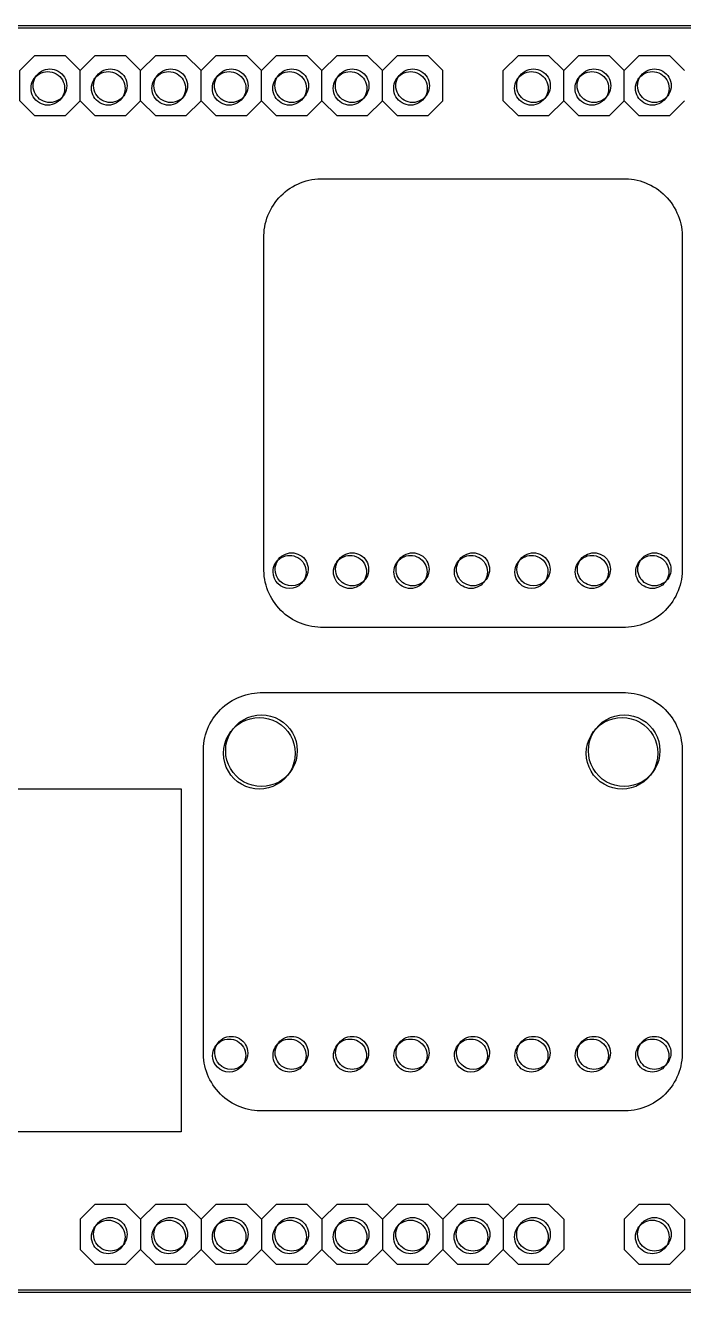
# Model space of a CAD drawing. Extents: x 0 to 288, y 0 to 151.
# Drawn here: x 134.4 to 212.8, y 0.3 to 151.2 of the extents above; entities that cross this region are included whole.
import ezdxf

# ---------------------------------------------------------------- set-up
doc = ezdxf.new("R2010")
doc.units = 0
doc.layers.add('Layer_1', color=7, linetype='CONTINUOUS')

msp = doc.modelspace()

# ---------------------------------------------------------------- linework, layer by layer
at = {"layer": 'Layer_1', "color": 7}
for points in [[(2.752229, 151.207697), (3.347228, 151.207697), (273.601923, 151.207697), (280.789915, 144.035705), (280.789915, 115.345738), (287.977907, 108.173746), (287.977907, 11.342855), (280.789915, 4.168863), (280.789915, 3.405864)], [(2.752229, 151.207697), (3.347228, 151.207697), (273.601923, 151.207697)], [(2.752229, 151.207697), (3.347228, 151.207697), (273.601923, 151.207697)], [(2.502309, 150.892399), (3.097308, 150.892399), (273.352004, 150.892399)], [(3.613228, 150.930377), (273.868923, 150.930377)], [(139.129075, 140.418389), (135.530079, 140.418389), (133.729091, 142.218387), (133.729091, 145.818383), (135.530079, 147.618381)], [(135.530079, 147.618381), (139.129075, 147.618381)], [(140.930063, 145.818383), (139.129075, 147.618381)], [(148.129065, 142.218387), (146.330067, 140.418389), (142.728071, 140.418389), (140.930063, 142.218387), (140.930063, 145.818383), (142.728071, 147.618381), (146.330067, 147.618381), (148.129065, 145.818383)], [(155.330057, 142.218387), (153.530059, 140.418389), (149.930053, 140.418389), (148.129065, 142.218387), (148.129065, 145.818383), (149.930053, 147.618381), (153.530059, 147.618381), (155.330057, 145.818383)], [(160.728051, 140.418389), (157.129055, 140.418389), (155.330057, 142.218387), (155.330057, 145.818383), (157.129055, 147.618381)], [(157.129055, 147.618381), (160.728051, 147.618381)], [(162.530049, 145.818383), (160.728051, 147.618381)], [(169.72804, 142.218387), (167.930033, 140.418389), (164.330047, 140.418389), (162.530049, 142.218387), (162.530049, 145.818383), (164.330047, 147.618381), (167.930033, 147.618381), (169.72804, 145.818383)], [(176.930022, 142.218387), (175.129034, 140.418389), (171.530038, 140.418389), (169.72804, 142.218387), (169.72804, 145.818383), (171.530038, 147.618381), (175.129034, 147.618381), (176.930022, 145.818383)], [(182.330026, 140.418389), (178.72803, 140.418389), (176.930022, 142.218387), (176.930022, 145.818383), (178.72803, 147.618381)], [(178.72803, 147.618381), (182.330026, 147.618381)], [(184.129024, 145.818383), (182.330026, 147.618381)], [(196.72801, 140.418389), (193.129014, 140.418389), (191.330016, 142.218387), (191.330016, 145.818383), (193.129014, 147.618381)], [(193.129014, 147.618381), (196.72801, 147.618381)], [(198.530008, 145.818383), (196.72801, 147.618381)], [(203.929992, 140.418389), (200.330006, 140.418389), (198.530008, 142.218387), (198.530008, 145.818383), (200.330006, 147.618381)], [(200.330006, 147.618381), (203.929992, 147.618381)], [(205.728, 145.818383), (203.929992, 147.618381)], [(212.929982, 142.218387), (211.128994, 140.418389), (207.529998, 140.418389), (205.728, 142.218387), (205.728, 145.818383), (207.529998, 147.618381), (211.128994, 147.618381), (212.929982, 145.818383)], [(184.129024, 142.218387), (184.129024, 145.818383)], [(139.129075, 140.418389), (140.930063, 142.218387)], [(160.728051, 140.418389), (162.530049, 142.218387)], [(182.330026, 140.418389), (184.129024, 142.218387)], [(196.72801, 140.418389), (198.530008, 142.218387)], [(203.929992, 140.418389), (205.728, 142.218387)], [(169.93374, 132.930418), (205.5223, 132.930418)], [(162.816048, 86.62967), (162.816048, 125.807246)], [(205.5223, 79.506478), (169.93374, 79.506478)], [(162.744048, 71.730487), (205.512, 71.730487)], [(155.616056, 29.024235), (155.616056, 64.612795)], [(142.728071, 10.818545), (140.930063, 9.018537)], [(142.728071, 10.818545), (146.330067, 10.818545), (148.129065, 9.018537), (148.129065, 5.419541), (146.330067, 3.618534)], [(148.129065, 9.018537), (149.930053, 10.818545), (153.530059, 10.818545), (155.330057, 9.018537), (155.330057, 5.419541), (153.530059, 3.618534), (149.930053, 3.618534), (148.129065, 5.419541)], [(155.330057, 9.018537), (157.129055, 10.818545), (160.728051, 10.818545), (162.530049, 9.018537), (162.530049, 5.419541), (160.728051, 3.618534), (157.129055, 3.618534), (155.330057, 5.419541)], [(164.330047, 10.818545), (162.530049, 9.018537)], [(164.330047, 10.818545), (167.930033, 10.818545), (169.72804, 9.018537), (169.72804, 5.419541), (167.930033, 3.618534)], [(169.72804, 9.018537), (171.530038, 10.818545), (175.129034, 10.818545), (176.930022, 9.018537), (176.930022, 5.419541), (175.129034, 3.618534), (171.530038, 3.618534), (169.72804, 5.419541)], [(176.930022, 9.018537), (178.72803, 10.818545), (182.330026, 10.818545), (184.129024, 9.018537), (184.129024, 5.419541), (182.330026, 3.618534), (178.72803, 3.618534), (176.930022, 5.419541)], [(185.930012, 10.818545), (184.129024, 9.018537)], [(185.930012, 10.818545), (189.530018, 10.818545), (191.330016, 9.018537), (191.330016, 5.419541), (189.530018, 3.618534)], [(193.129014, 10.818545), (191.330016, 9.018537)], [(193.129014, 10.818545), (196.72801, 10.818545), (198.530008, 9.018537), (198.530008, 5.419541), (196.72801, 3.618534)], [(207.529998, 10.818545), (205.728, 9.018537)], [(207.529998, 10.818545), (211.128994, 10.818545), (212.929982, 9.018537), (212.929982, 5.419541), (211.128994, 3.618534)], [(140.930063, 9.018537), (140.930063, 5.419541)], [(205.728, 9.018537), (205.728, 5.419541)], [(140.930063, 5.419541), (142.728071, 3.618534)], [(162.530049, 5.419541), (164.330047, 3.618534)], [(184.129024, 5.419541), (185.930012, 3.618534)], [(191.330016, 5.419541), (193.129014, 3.618534)], [(205.728, 5.419541), (207.529998, 3.618534)], [(146.330067, 3.618534), (142.728071, 3.618534)], [(167.930033, 3.618534), (164.330047, 3.618534)], [(189.530018, 3.618534), (185.930012, 3.618534)], [(196.72801, 3.618534), (193.129014, 3.618534)], [(211.128994, 3.618534), (207.529998, 3.618534)], [(277.709999, 0.267569), (3.097308, 0.267569)], [(277.959918, 0.582867), (3.347228, 0.582867)], [(277.959918, 0.582867), (3.347228, 0.582867)], [(277.959918, 0.582867), (3.347228, 0.582867)], [(278.226918, 0.305547), (3.613228, 0.305547)]]:
    msp.add_lwpolyline(points, dxfattribs=at)
for points in [[(139.080155, 143.703088)], [(146.280147, 143.703088)], [(153.478139, 143.703088)], [(160.680121, 143.703088)], [(167.879123, 143.703088)], [(175.080115, 143.703088)], [(182.280106, 143.703088)], [(196.68008, 143.703088)], [(203.879082, 143.703088)], [(211.080074, 143.703088)], [(167.846783, 86.103174)], [(175.046775, 86.103174)], [(182.246766, 86.103174)], [(189.446759, 86.103174)], [(196.646752, 86.103174)], [(203.84674, 86.103174)], [(211.046733, 86.103174)], [(166.541434, 64.503197)], [(209.741387, 64.503197)], [(152.977159, 60.263055), (152.977159, 19.44), (82.455037, 19.44), (82.455037, 60.263055)], [(160.646791, 28.503236)], [(167.846783, 28.503236)], [(175.046775, 28.503236)], [(182.246767, 28.503236)], [(189.44676, 28.503236)], [(196.646748, 28.503236)], [(203.846741, 28.503236)], [(211.046734, 28.503236)], [(146.280147, 6.903242)], [(153.478139, 6.903242)], [(160.680121, 6.903242)], [(167.879123, 6.903242)], [(175.080115, 6.903242)], [(182.280106, 6.903242)], [(189.478098, 6.903242)], [(196.68008, 6.903242)], [(211.080074, 6.903242)]]:
    msp.add_lwpolyline(points, close=True, dxfattribs=at)
at = {"layer": 'Layer_1', "color": 1}
for points in [[(139.330075, 144.018385)], [(146.530067, 144.018385)], [(153.728059, 144.018385)], [(160.93004, 144.018385)], [(168.129042, 144.018385)], [(175.330034, 144.018385)], [(182.530026, 144.018385)], [(196.93, 144.018385)], [(204.129002, 144.018385)], [(211.329994, 144.018385)], [(168.096702, 86.418471)], [(175.296694, 86.418471)], [(182.496686, 86.418471)], [(189.696679, 86.418471)], [(196.896672, 86.418471)], [(204.09666, 86.418471)], [(211.296653, 86.418471)], [(166.791354, 64.818495)], [(209.991307, 64.818495)], [(160.89671, 28.818534)], [(168.096702, 28.818534)], [(175.296694, 28.818534)], [(182.496687, 28.818534)], [(189.69668, 28.818534)], [(196.896668, 28.818534)], [(204.096661, 28.818534)], [(211.296654, 28.818534)], [(146.530067, 7.218539)], [(153.728059, 7.218539)], [(160.93004, 7.218539)], [(168.129042, 7.218539)], [(175.330034, 7.218539)], [(182.530026, 7.218539)], [(189.728018, 7.218539)], [(196.93, 7.218539)], [(211.329994, 7.218539)]]:
    msp.add_lwpolyline(points, close=True, dxfattribs=at)
at = {"layer": 'Layer_1', "color": 7}
for points in [[(135.08016, 143.703088), (135.08016, 144.417618), (135.461357, 145.077871), (136.080158, 145.435137)], [(136.080158, 145.435137), (136.69896, 145.792402), (137.461355, 145.792402), (138.080156, 145.435137)], [(138.080156, 145.435137), (138.698958, 145.077871), (139.080155, 144.417618), (139.080155, 143.703088)], [(142.280151, 143.703088), (142.280151, 144.417618), (142.661349, 145.077871), (143.28015, 145.435137)], [(143.28015, 145.435137), (143.898952, 145.792402), (144.661347, 145.792402), (145.280148, 145.435137)], [(145.280148, 145.435137), (145.89895, 145.077871), (146.280147, 144.417618), (146.280147, 143.703088)], [(149.478143, 143.703088), (149.478143, 144.417618), (149.859341, 145.077871), (150.478142, 145.435137)], [(150.478142, 145.435137), (151.096944, 145.792402), (151.859339, 145.792402), (152.47814, 145.435137)], [(152.47814, 145.435137), (153.096941, 145.077871), (153.478139, 144.417618), (153.478139, 143.703088)], [(156.680125, 143.703088), (156.680125, 144.417618), (157.061323, 145.077871), (157.680124, 145.435137)], [(157.680124, 145.435137), (158.298926, 145.792402), (159.06132, 145.792402), (159.680122, 145.435137)], [(159.680122, 145.435137), (160.298923, 145.077871), (160.680121, 144.417618), (160.680121, 143.703088)], [(163.879127, 143.703088), (163.879127, 144.417618), (164.260325, 145.077871), (164.879126, 145.435137)], [(164.879126, 145.435137), (165.497927, 145.792402), (166.260322, 145.792402), (166.879124, 145.435137)], [(166.879124, 145.435137), (167.497925, 145.077871), (167.879123, 144.417618), (167.879123, 143.703088)], [(171.080119, 143.703088), (171.080119, 144.417618), (171.461316, 145.077871), (172.080118, 145.435137)], [(172.080118, 145.435137), (172.698919, 145.792402), (173.461314, 145.792402), (174.080116, 145.435137)], [(174.080116, 145.435137), (174.698917, 145.077871), (175.080115, 144.417618), (175.080115, 143.703088)], [(178.280111, 143.703088), (178.280111, 144.417618), (178.661308, 145.077871), (179.28011, 145.435137)], [(179.28011, 145.435137), (179.898911, 145.792402), (180.661306, 145.792402), (181.280108, 145.435137)], [(181.280108, 145.435137), (181.898909, 145.077871), (182.280106, 144.417618), (182.280106, 143.703088)], [(192.680085, 143.703088), (192.680085, 144.417618), (193.061282, 145.077871), (193.680084, 145.435137)], [(193.680084, 145.435137), (194.298885, 145.792402), (195.06128, 145.792402), (195.680081, 145.435137)], [(195.680081, 145.435137), (196.298883, 145.077871), (196.68008, 144.417618), (196.68008, 143.703088)], [(199.879087, 143.703088), (199.879087, 144.417618), (200.260284, 145.077871), (200.879085, 145.435137)], [(200.879085, 145.435137), (201.497887, 145.792402), (202.260282, 145.792402), (202.879083, 145.435137)], [(202.879083, 145.435137), (203.497885, 145.077871), (203.879082, 144.417618), (203.879082, 143.703088)], [(207.080078, 143.703088), (207.080078, 144.417618), (207.461276, 145.077871), (208.080077, 145.435137)], [(208.080077, 145.435137), (208.698879, 145.792402), (209.461274, 145.792402), (210.080075, 145.435137)], [(210.080075, 145.435137), (210.698877, 145.077871), (211.080074, 144.417618), (211.080074, 143.703088)], [(136.080158, 141.971039), (135.461357, 142.328304), (135.08016, 142.988557), (135.08016, 143.703088)], [(139.080155, 143.703088), (139.080155, 142.988557), (138.698958, 142.328304), (138.080156, 141.971039)], [(143.28015, 141.971039), (142.661349, 142.328304), (142.280151, 142.988557), (142.280151, 143.703088)], [(146.280147, 143.703088), (146.280147, 142.988557), (145.89895, 142.328304), (145.280148, 141.971039)], [(150.478142, 141.971039), (149.859341, 142.328304), (149.478143, 142.988557), (149.478143, 143.703088)], [(153.478139, 143.703088), (153.478139, 142.988557), (153.096941, 142.328304), (152.47814, 141.971039)], [(157.680124, 141.971039), (157.061323, 142.328304), (156.680125, 142.988557), (156.680125, 143.703088)], [(160.680121, 143.703088), (160.680121, 142.988557), (160.298923, 142.328304), (159.680122, 141.971039)], [(164.879126, 141.971039), (164.260325, 142.328304), (163.879127, 142.988557), (163.879127, 143.703088)], [(167.879123, 143.703088), (167.879123, 142.988557), (167.497925, 142.328304), (166.879124, 141.971039)], [(172.080118, 141.971039), (171.461316, 142.328304), (171.080119, 142.988557), (171.080119, 143.703088)], [(175.080115, 143.703088), (175.080115, 142.988557), (174.698917, 142.328304), (174.080116, 141.971039)], [(179.28011, 141.971039), (178.661308, 142.328304), (178.280111, 142.988557), (178.280111, 143.703088)], [(182.280106, 143.703088), (182.280106, 142.988557), (181.898909, 142.328304), (181.280108, 141.971039)], [(193.680084, 141.971039), (193.061282, 142.328304), (192.680085, 142.988557), (192.680085, 143.703088)], [(196.68008, 143.703088), (196.68008, 142.988557), (196.298883, 142.328304), (195.680081, 141.971039)], [(200.879085, 141.971039), (200.260284, 142.328304), (199.879087, 142.988557), (199.879087, 143.703088)], [(203.879082, 143.703088), (203.879082, 142.988557), (203.497885, 142.328304), (202.879083, 141.971039)], [(208.080077, 141.971039), (207.461276, 142.328304), (207.080078, 142.988557), (207.080078, 143.703088)], [(211.080074, 143.703088), (211.080074, 142.988557), (210.698877, 142.328304), (210.080075, 141.971039)], [(138.080156, 141.971039), (137.461355, 141.613774), (136.69896, 141.613774), (136.080158, 141.971039)], [(145.280148, 141.971039), (144.661347, 141.613774), (143.898952, 141.613774), (143.28015, 141.971039)], [(152.47814, 141.971039), (151.859339, 141.613774), (151.096944, 141.613774), (150.478142, 141.971039)], [(159.680122, 141.971039), (159.06132, 141.613774), (158.298926, 141.613774), (157.680124, 141.971039)], [(166.879124, 141.971039), (166.260322, 141.613774), (165.497927, 141.613774), (164.879126, 141.971039)], [(174.080116, 141.971039), (173.461314, 141.613774), (172.698919, 141.613774), (172.080118, 141.971039)], [(181.280108, 141.971039), (180.661306, 141.613774), (179.898911, 141.613774), (179.28011, 141.971039)], [(195.680081, 141.971039), (195.06128, 141.613774), (194.298885, 141.613774), (193.680084, 141.971039)], [(202.879083, 141.971039), (202.260282, 141.613774), (201.497887, 141.613774), (200.879085, 141.971039)], [(210.080075, 141.971039), (209.461274, 141.613774), (208.698879, 141.613774), (208.080077, 141.971039)], [(164.835319, 130.907222), (166.183007, 132.255947), (168.02796, 132.988076), (169.93374, 132.930418)], [(205.5223, 132.930418), (207.42808, 132.988076), (209.273033, 132.255947), (210.620721, 130.907222)], [(162.816048, 125.807246), (162.756923, 127.712981), (163.487632, 129.558497), (164.835319, 130.907222)], [(210.620721, 130.907222), (211.968409, 129.558497), (212.699117, 127.712981), (212.639992, 125.807246)], [(212.639992, 125.807246), (212.639992, 125.807246), (212.639992, 86.62967), (212.639992, 86.62967)], [(163.909467, 86.103174), (163.909467, 86.806507), (164.284691, 87.456414), (164.893796, 87.808081)], [(164.893796, 87.808081), (165.502901, 88.159748), (166.253349, 88.159748), (166.862454, 87.808081)], [(166.862454, 87.808081), (167.471559, 87.456414), (167.846783, 86.806507), (167.846783, 86.103174)], [(171.109459, 86.103174), (171.109459, 86.806507), (171.484683, 87.456414), (172.093788, 87.808081)], [(172.093788, 87.808081), (172.702893, 88.159748), (173.453341, 88.159748), (174.062446, 87.808081)], [(174.062446, 87.808081), (174.67155, 87.456414), (175.046775, 86.806507), (175.046775, 86.103174)], [(178.309451, 86.103174), (178.309451, 86.806507), (178.684675, 87.456414), (179.29378, 87.808081)], [(179.29378, 87.808081), (179.902885, 88.159748), (180.653333, 88.159748), (181.262438, 87.808081)], [(181.262438, 87.808081), (181.871542, 87.456414), (182.246766, 86.806507), (182.246766, 86.103174)], [(185.509444, 86.103174), (185.509444, 86.806507), (185.884668, 87.456414), (186.493773, 87.808081)], [(186.493773, 87.808081), (187.102877, 88.159748), (187.853326, 88.159748), (188.46243, 87.808081)], [(188.46243, 87.808081), (189.071535, 87.456414), (189.446759, 86.806507), (189.446759, 86.103174)], [(192.709437, 86.103174), (192.709437, 86.806507), (193.084661, 87.456414), (193.693766, 87.808081)], [(193.693766, 87.808081), (194.30287, 88.159748), (195.053318, 88.159748), (195.662423, 87.808081)], [(195.662423, 87.808081), (196.271528, 87.456414), (196.646752, 86.806507), (196.646752, 86.103174)], [(199.909425, 86.103174), (199.909425, 86.806507), (200.284649, 87.456414), (200.893753, 87.808081)], [(200.893753, 87.808081), (201.502858, 88.159748), (202.253306, 88.159748), (202.862411, 87.808081)], [(202.862411, 87.808081), (203.471516, 87.456414), (203.84674, 86.806507), (203.84674, 86.103174)], [(207.109417, 86.103174), (207.109417, 86.806507), (207.484641, 87.456414), (208.093746, 87.808081)], [(208.093746, 87.808081), (208.702851, 88.159748), (209.453299, 88.159748), (210.062404, 87.808081)], [(210.062404, 87.808081), (210.671509, 87.456414), (211.046733, 86.806507), (211.046733, 86.103174)], [(164.835312, 81.52968), (163.487624, 82.87841), (162.756917, 84.723932), (162.816048, 86.62967)], [(165.878125, 84.134516), (164.790865, 84.134516), (163.909467, 85.015914), (163.909467, 86.103174)], [(167.846783, 86.103174), (167.846783, 85.015914), (166.965384, 84.134516), (165.878125, 84.134516)], [(172.093788, 84.398266), (171.484683, 84.749933), (171.109459, 85.39984), (171.109459, 86.103174)], [(175.046775, 86.103174), (175.046775, 85.39984), (174.67155, 84.749933), (174.062446, 84.398266)], [(179.29378, 84.398266), (178.684675, 84.749933), (178.309451, 85.39984), (178.309451, 86.103174)], [(182.246766, 86.103174), (182.246766, 85.39984), (181.871542, 84.749933), (181.262438, 84.398266)], [(186.493773, 84.398266), (185.884668, 84.749933), (185.509444, 85.39984), (185.509444, 86.103174)], [(189.446759, 86.103174), (189.446759, 85.39984), (189.071535, 84.749933), (188.46243, 84.398266)], [(194.678094, 84.134516), (193.590835, 84.134516), (192.709437, 85.015914), (192.709437, 86.103174)], [(196.646752, 86.103174), (196.646752, 85.015914), (195.765354, 84.134516), (194.678094, 84.134516)], [(200.893753, 84.398266), (200.284649, 84.749933), (199.909425, 85.39984), (199.909425, 86.103174)], [(203.84674, 86.103174), (203.84674, 85.39984), (203.471516, 84.749933), (202.862411, 84.398266)], [(208.093746, 84.398266), (207.484641, 84.749933), (207.109417, 85.39984), (207.109417, 86.103174)], [(211.046733, 86.103174), (211.046733, 85.39984), (210.671509, 84.749933), (210.062404, 84.398266)], [(212.639992, 86.62967), (212.699123, 84.723932), (211.968417, 82.87841), (210.620728, 81.52968)], [(174.062446, 84.398266), (173.453341, 84.046599), (172.702893, 84.046599), (172.093788, 84.398266)], [(181.262438, 84.398266), (180.653333, 84.046599), (179.902885, 84.046599), (179.29378, 84.398266)], [(188.46243, 84.398266), (187.853326, 84.046599), (187.102877, 84.046599), (186.493773, 84.398266)], [(202.862411, 84.398266), (202.253306, 84.046599), (201.502858, 84.046599), (200.893753, 84.398266)], [(210.062404, 84.398266), (209.453299, 84.046599), (208.702851, 84.046599), (208.093746, 84.398266)], [(169.93374, 79.506478), (168.027957, 79.448819), (166.183, 80.180951), (164.835312, 81.52968)], [(210.620728, 81.52968), (209.27304, 80.180951), (207.428083, 79.448819), (205.5223, 79.506478)], [(157.640901, 69.713019), (158.990694, 71.060862), (160.83749, 71.79097), (162.744048, 71.730487)], [(205.512, 71.730487), (207.418558, 71.79097), (209.265354, 71.060862), (210.615147, 69.713019)], [(155.616056, 64.612795), (155.55833, 66.519438), (156.291108, 68.365176), (157.640901, 69.713019)], [(210.615147, 69.713019), (211.96494, 68.365176), (212.697719, 66.519438), (212.639992, 64.612795)], [(158.014824, 64.503197), (158.014824, 66.026329), (158.827405, 67.433762), (160.146476, 68.195328)], [(160.146476, 68.195328), (161.465547, 68.956894), (163.09071, 68.956894), (164.409781, 68.195328)], [(164.409781, 68.195328), (165.728853, 67.433762), (166.541434, 66.026329), (166.541434, 64.503197)], [(201.214777, 64.503197), (201.214777, 66.026329), (202.027358, 67.433762), (203.34643, 68.195328)], [(203.34643, 68.195328), (204.665501, 68.956894), (206.290664, 68.956894), (207.609735, 68.195328)], [(207.609735, 68.195328), (208.928806, 67.433762), (209.741387, 66.026329), (209.741387, 64.503197)], [(160.146476, 60.811066), (158.827405, 61.572633), (158.014824, 62.980065), (158.014824, 64.503197)], [(166.541434, 64.503197), (166.541434, 62.980065), (165.728853, 61.572633), (164.409781, 60.811066)], [(203.34643, 60.811066), (202.027358, 61.572633), (201.214777, 62.980065), (201.214777, 64.503197)], [(209.741387, 64.503197), (209.741387, 62.980065), (208.928806, 61.572633), (207.609735, 60.811066)], [(212.639992, 64.612795), (212.639992, 64.612795), (212.639992, 29.024235), (212.639992, 29.024235)], [(164.409781, 60.811066), (163.09071, 60.0495), (161.465547, 60.0495), (160.146476, 60.811066)], [(207.609735, 60.811066), (206.290664, 60.0495), (204.665501, 60.0495), (203.34643, 60.811066)], [(156.709475, 28.503236), (156.709475, 29.20657), (157.084699, 29.856477), (157.693804, 30.208144)], [(157.693804, 30.208144), (158.302909, 30.559811), (159.053357, 30.559811), (159.662462, 30.208144)], [(159.662462, 30.208144), (160.271567, 29.856477), (160.646791, 29.20657), (160.646791, 28.503236)], [(163.909467, 28.503236), (163.909467, 29.20657), (164.284691, 29.856477), (164.893796, 30.208144)], [(164.893796, 30.208144), (165.502901, 30.559811), (166.253349, 30.559811), (166.862454, 30.208144)], [(166.862454, 30.208144), (167.471559, 29.856477), (167.846783, 29.20657), (167.846783, 28.503236)], [(171.109459, 28.503236), (171.109459, 29.20657), (171.484683, 29.856477), (172.093788, 30.208144)], [(172.093788, 30.208144), (172.702893, 30.559811), (173.453341, 30.559811), (174.062446, 30.208144)], [(174.062446, 30.208144), (174.67155, 29.856477), (175.046775, 29.20657), (175.046775, 28.503236)], [(178.309452, 28.503236), (178.309452, 29.20657), (178.684676, 29.856477), (179.293781, 30.208144)], [(179.293781, 30.208144), (179.902886, 30.559811), (180.653334, 30.559811), (181.262439, 30.208144)], [(181.262439, 30.208144), (181.871543, 29.856477), (182.246767, 29.20657), (182.246767, 28.503236)], [(185.509445, 28.503236), (185.509445, 29.20657), (185.884669, 29.856477), (186.493774, 30.208144)], [(186.493774, 30.208144), (187.102878, 30.559811), (187.853327, 30.559811), (188.462431, 30.208144)], [(188.462431, 30.208144), (189.071536, 29.856477), (189.44676, 29.20657), (189.44676, 28.503236)], [(192.709433, 28.503236), (192.709433, 29.20657), (193.084657, 29.856477), (193.693762, 30.208144)], [(193.693762, 30.208144), (194.302866, 30.559811), (195.053314, 30.559811), (195.662419, 30.208144)], [(195.662419, 30.208144), (196.271524, 29.856477), (196.646748, 29.20657), (196.646748, 28.503236)], [(199.909426, 28.503236), (199.909426, 29.20657), (200.28465, 29.856477), (200.893754, 30.208144)], [(200.893754, 30.208144), (201.502859, 30.559811), (202.253307, 30.559811), (202.862412, 30.208144)], [(202.862412, 30.208144), (203.471517, 29.856477), (203.846741, 29.20657), (203.846741, 28.503236)], [(207.109418, 28.503236), (207.109418, 29.20657), (207.484642, 29.856477), (208.093747, 30.208144)], [(208.093747, 30.208144), (208.702852, 30.559811), (209.4533, 30.559811), (210.062405, 30.208144)], [(210.062405, 30.208144), (210.67151, 29.856477), (211.046734, 29.20657), (211.046734, 28.503236)], [(157.640901, 23.924011), (156.291108, 25.271853), (155.55833, 27.117592), (155.616056, 29.024235)], [(212.639992, 29.024235), (212.697719, 27.117592), (211.96494, 25.271853), (210.615147, 23.924011)], [(158.678133, 26.534579), (157.590873, 26.534579), (156.709475, 27.415977), (156.709475, 28.503236)], [(160.646791, 28.503237), (160.646791, 27.415977), (159.765393, 26.534579), (158.678133, 26.534579)], [(164.893796, 26.798329), (164.284691, 27.149996), (163.909467, 27.799903), (163.909467, 28.503236)], [(167.846783, 28.503236), (167.846783, 27.799903), (167.471559, 27.149996), (166.862454, 26.798329)], [(172.093788, 26.798329), (171.484683, 27.149996), (171.109459, 27.799903), (171.109459, 28.503236)], [(175.046775, 28.503236), (175.046775, 27.799903), (174.67155, 27.149996), (174.062446, 26.798329)], [(179.293781, 26.798329), (178.684676, 27.149996), (178.309452, 27.799903), (178.309452, 28.503236)], [(182.246767, 28.503236), (182.246767, 27.799903), (181.871543, 27.149996), (181.262439, 26.798329)], [(187.478103, 26.534579), (186.390843, 26.534579), (185.509445, 27.415977), (185.509445, 28.503236)], [(189.44676, 28.503236), (189.44676, 27.415977), (188.565362, 26.534579), (187.478103, 26.534579)], [(193.693762, 26.798329), (193.084657, 27.149996), (192.709433, 27.799903), (192.709433, 28.503236)], [(196.646748, 28.503236), (196.646748, 27.799903), (196.271524, 27.149996), (195.662419, 26.798329)], [(200.893754, 26.798329), (200.28465, 27.149996), (199.909426, 27.799903), (199.909426, 28.503236)], [(203.846741, 28.503236), (203.846741, 27.799903), (203.471517, 27.149996), (202.862412, 26.798329)], [(208.093747, 26.798329), (207.484642, 27.149996), (207.109418, 27.799903), (207.109418, 28.503236)], [(211.046734, 28.503236), (211.046734, 27.799903), (210.67151, 27.149996), (210.062405, 26.798329)], [(166.862454, 26.798329), (166.253349, 26.446662), (165.502901, 26.446662), (164.893796, 26.798329)], [(174.062446, 26.798329), (173.453341, 26.446662), (172.702893, 26.446662), (172.093788, 26.798329)], [(181.262439, 26.798329), (180.653334, 26.446662), (179.902886, 26.446662), (179.293781, 26.798329)], [(195.662419, 26.798329), (195.053314, 26.446662), (194.302866, 26.446662), (193.693762, 26.798329)], [(202.862412, 26.798329), (202.253307, 26.446662), (201.502859, 26.446662), (200.893754, 26.798329)], [(210.062405, 26.798329), (209.4533, 26.446662), (208.702852, 26.446662), (208.093747, 26.798329)], [(162.744048, 21.906543), (160.83749, 21.846059), (158.990694, 22.576168), (157.640901, 23.924011)], [(210.615147, 23.924011), (209.265354, 22.576168), (207.418558, 21.846059), (205.512, 21.906543)], [(205.512, 21.906543), (205.512, 21.906543), (162.744048, 21.906543), (162.744048, 21.906543)], [(142.280151, 6.903242), (142.280151, 7.617772), (142.661349, 8.278026), (143.28015, 8.635291)], [(143.28015, 8.635291), (143.898952, 8.992556), (144.661347, 8.992556), (145.280148, 8.635291)], [(145.280148, 8.635291), (145.89895, 8.278026), (146.280147, 7.617772), (146.280147, 6.903242)], [(149.478143, 6.903242), (149.478143, 7.617772), (149.859341, 8.278026), (150.478142, 8.635291)], [(150.478142, 8.635291), (151.096944, 8.992556), (151.859339, 8.992556), (152.47814, 8.635291)], [(152.47814, 8.635291), (153.096941, 8.278026), (153.478139, 7.617772), (153.478139, 6.903242)], [(156.680125, 6.903242), (156.680125, 7.617772), (157.061323, 8.278026), (157.680124, 8.635291)], [(157.680124, 8.635291), (158.298926, 8.992556), (159.06132, 8.992556), (159.680122, 8.635291)], [(159.680122, 8.635291), (160.298923, 8.278026), (160.680121, 7.617772), (160.680121, 6.903242)], [(163.879127, 6.903242), (163.879127, 7.617772), (164.260325, 8.278026), (164.879126, 8.635291)], [(164.879126, 8.635291), (165.497927, 8.992556), (166.260322, 8.992556), (166.879124, 8.635291)], [(166.879124, 8.635291), (167.497925, 8.278026), (167.879123, 7.617772), (167.879123, 6.903242)], [(171.080119, 6.903242), (171.080119, 7.617772), (171.461316, 8.278026), (172.080118, 8.635291)], [(172.080118, 8.635291), (172.698919, 8.992556), (173.461314, 8.992556), (174.080116, 8.635291)], [(174.080116, 8.635291), (174.698917, 8.278026), (175.080115, 7.617772), (175.080115, 6.903242)], [(178.280111, 6.903242), (178.280111, 7.617772), (178.661308, 8.278026), (179.28011, 8.635291)], [(179.28011, 8.635291), (179.898911, 8.992556), (180.661306, 8.992556), (181.280108, 8.635291)], [(181.280108, 8.635291), (181.898909, 8.278026), (182.280106, 7.617772), (182.280106, 6.903242)], [(185.478103, 6.903242), (185.478103, 7.617772), (185.8593, 8.278026), (186.478102, 8.635291)], [(186.478102, 8.635291), (187.096903, 8.992556), (187.859298, 8.992556), (188.478099, 8.635291)], [(188.478099, 8.635291), (189.096901, 8.278026), (189.478098, 7.617772), (189.478098, 6.903242)], [(192.680085, 6.903242), (192.680085, 7.617772), (193.061282, 8.278026), (193.680084, 8.635291)], [(193.680084, 8.635291), (194.298885, 8.992556), (195.06128, 8.992556), (195.680081, 8.635291)], [(195.680081, 8.635291), (196.298883, 8.278026), (196.68008, 7.617772), (196.68008, 6.903242)], [(207.080078, 6.903242), (207.080078, 7.617772), (207.461276, 8.278026), (208.080077, 8.635291)], [(208.080077, 8.635291), (208.698879, 8.992556), (209.461274, 8.992556), (210.080075, 8.635291)], [(210.080075, 8.635291), (210.698877, 8.278026), (211.080074, 7.617772), (211.080074, 6.903242)], [(143.28015, 5.171193), (142.661349, 5.528458), (142.280151, 6.188711), (142.280151, 6.903242)], [(146.280147, 6.903242), (146.280147, 6.188711), (145.89895, 5.528458), (145.280148, 5.171193)], [(150.478142, 5.171193), (149.859341, 5.528458), (149.478143, 6.188711), (149.478143, 6.903242)], [(153.478139, 6.903242), (153.478139, 6.188711), (153.096941, 5.528458), (152.47814, 5.171193)], [(157.680124, 5.171193), (157.061323, 5.528458), (156.680125, 6.188711), (156.680125, 6.903242)], [(160.680121, 6.903242), (160.680121, 6.188711), (160.298923, 5.528458), (159.680122, 5.171193)], [(164.879126, 5.171193), (164.260325, 5.528458), (163.879127, 6.188711), (163.879127, 6.903242)], [(167.879123, 6.903242), (167.879123, 6.188711), (167.497925, 5.528458), (166.879124, 5.171193)], [(172.080118, 5.171193), (171.461316, 5.528458), (171.080119, 6.188711), (171.080119, 6.903242)], [(175.080115, 6.903242), (175.080115, 6.188711), (174.698917, 5.528458), (174.080116, 5.171193)], [(179.28011, 5.171193), (178.661308, 5.528458), (178.280111, 6.188711), (178.280111, 6.903242)], [(182.280106, 6.903242), (182.280106, 6.188711), (181.898909, 5.528458), (181.280108, 5.171193)], [(186.478102, 5.171193), (185.8593, 5.528458), (185.478103, 6.188711), (185.478103, 6.903242)], [(189.478098, 6.903242), (189.478098, 6.188711), (189.096901, 5.528458), (188.478099, 5.171193)], [(193.680084, 5.171193), (193.061282, 5.528458), (192.680085, 6.188711), (192.680085, 6.903242)], [(196.68008, 6.903242), (196.68008, 6.188711), (196.298883, 5.528458), (195.680081, 5.171193)], [(208.080077, 5.171193), (207.461276, 5.528458), (207.080078, 6.188711), (207.080078, 6.903242)], [(211.080074, 6.903242), (211.080074, 6.188711), (210.698877, 5.528458), (210.080075, 5.171193)], [(145.280148, 5.171193), (144.661347, 4.813928), (143.898952, 4.813928), (143.28015, 5.171193)], [(152.47814, 5.171193), (151.859339, 4.813928), (151.096944, 4.813928), (150.478142, 5.171193)], [(159.680122, 5.171193), (159.06132, 4.813928), (158.298926, 4.813928), (157.680124, 5.171193)], [(166.879124, 5.171193), (166.260322, 4.813928), (165.497927, 4.813928), (164.879126, 5.171193)], [(174.080116, 5.171193), (173.461314, 4.813928), (172.698919, 4.813928), (172.080118, 5.171193)], [(181.280108, 5.171193), (180.661306, 4.813928), (179.898911, 4.813928), (179.28011, 5.171193)], [(188.478099, 5.171193), (187.859298, 4.813928), (187.096903, 4.813928), (186.478102, 5.171193)], [(195.680081, 5.171193), (195.06128, 4.813928), (194.298885, 4.813928), (193.680084, 5.171193)], [(210.080075, 5.171193), (209.461274, 4.813928), (208.698879, 4.813928), (208.080077, 5.171193)]]:
    msp.add_open_spline(points, degree=3, dxfattribs=at)
at = {"layer": 'Layer_1', "color": 1}
for points in [[(135.330079, 144.018385), (135.330079, 144.732916), (135.711277, 145.393169), (136.330078, 145.750434)], [(136.330078, 145.750434), (136.94888, 146.107699), (137.711274, 146.107699), (138.330076, 145.750434)], [(138.330076, 145.750434), (138.948877, 145.393169), (139.330075, 144.732916), (139.330075, 144.018385)], [(142.530071, 144.018385), (142.530071, 144.732916), (142.911269, 145.393169), (143.53007, 145.750434)], [(143.53007, 145.750434), (144.148871, 146.107699), (144.911266, 146.107699), (145.530068, 145.750434)], [(145.530068, 145.750434), (146.148869, 145.393169), (146.530067, 144.732916), (146.530067, 144.018385)], [(149.728063, 144.018385), (149.728063, 144.732916), (150.10926, 145.393169), (150.728062, 145.750434)], [(150.728062, 145.750434), (151.346863, 146.107699), (152.109258, 146.107699), (152.72806, 145.750434)], [(152.72806, 145.750434), (153.346861, 145.393169), (153.728059, 144.732916), (153.728059, 144.018385)], [(156.930045, 144.018385), (156.930045, 144.732916), (157.311242, 145.393169), (157.930044, 145.750434)], [(157.930044, 145.750434), (158.548845, 146.107699), (159.31124, 146.107699), (159.930042, 145.750434)], [(159.930042, 145.750434), (160.548843, 145.393169), (160.93004, 144.732916), (160.93004, 144.018385)], [(164.129047, 144.018385), (164.129047, 144.732916), (164.510244, 145.393169), (165.129046, 145.750434)], [(165.129046, 145.750434), (165.747847, 146.107699), (166.510242, 146.107699), (167.129043, 145.750434)], [(167.129043, 145.750434), (167.747845, 145.393169), (168.129042, 144.732916), (168.129042, 144.018385)], [(171.330039, 144.018385), (171.330039, 144.732916), (171.711236, 145.393169), (172.330038, 145.750434)], [(172.330038, 145.750434), (172.948839, 146.107699), (173.711234, 146.107699), (174.330035, 145.750434)], [(174.330035, 145.750434), (174.948837, 145.393169), (175.330034, 144.732916), (175.330034, 144.018385)], [(178.530031, 144.018385), (178.530031, 144.732916), (178.911228, 145.393169), (179.530029, 145.750434)], [(179.530029, 145.750434), (180.148831, 146.107699), (180.911226, 146.107699), (181.530027, 145.750434)], [(181.530027, 145.750434), (182.148829, 145.393169), (182.530026, 144.732916), (182.530026, 144.018385)], [(192.930004, 144.018385), (192.930004, 144.732916), (193.311202, 145.393169), (193.930003, 145.750434)], [(193.930003, 145.750434), (194.548805, 146.107699), (195.311199, 146.107699), (195.930001, 145.750434)], [(195.930001, 145.750434), (196.548802, 145.393169), (196.93, 144.732916), (196.93, 144.018385)], [(200.129006, 144.018385), (200.129006, 144.732916), (200.510204, 145.393169), (201.129005, 145.750434)], [(201.129005, 145.750434), (201.747807, 146.107699), (202.510201, 146.107699), (203.129003, 145.750434)], [(203.129003, 145.750434), (203.747804, 145.393169), (204.129002, 144.732916), (204.129002, 144.018385)], [(207.329998, 144.018385), (207.329998, 144.732916), (207.711196, 145.393169), (208.329997, 145.750434)], [(208.329997, 145.750434), (208.948798, 146.107699), (209.711193, 146.107699), (210.329995, 145.750434)], [(210.329995, 145.750434), (210.948796, 145.393169), (211.329994, 144.732916), (211.329994, 144.018385)], [(136.330078, 142.286337), (135.711277, 142.643602), (135.330079, 143.303855), (135.330079, 144.018385)], [(139.330075, 144.018385), (139.330075, 143.303855), (138.948877, 142.643602), (138.330076, 142.286337)], [(143.53007, 142.286337), (142.911269, 142.643602), (142.530071, 143.303855), (142.530071, 144.018385)], [(146.530067, 144.018385), (146.530067, 143.303855), (146.148869, 142.643602), (145.530068, 142.286337)], [(150.728062, 142.286337), (150.10926, 142.643602), (149.728063, 143.303855), (149.728063, 144.018385)], [(153.728059, 144.018385), (153.728059, 143.303855), (153.346861, 142.643602), (152.72806, 142.286337)], [(157.930044, 142.286337), (157.311242, 142.643602), (156.930045, 143.303855), (156.930045, 144.018385)], [(160.93004, 144.018385), (160.93004, 143.303855), (160.548843, 142.643602), (159.930042, 142.286337)], [(165.129046, 142.286337), (164.510244, 142.643602), (164.129047, 143.303855), (164.129047, 144.018385)], [(168.129042, 144.018385), (168.129042, 143.303855), (167.747845, 142.643602), (167.129043, 142.286337)], [(172.330038, 142.286337), (171.711236, 142.643602), (171.330039, 143.303855), (171.330039, 144.018385)], [(175.330034, 144.018385), (175.330034, 143.303855), (174.948837, 142.643602), (174.330035, 142.286337)], [(179.530029, 142.286337), (178.911228, 142.643602), (178.530031, 143.303855), (178.530031, 144.018385)], [(182.530026, 144.018385), (182.530026, 143.303855), (182.148829, 142.643602), (181.530027, 142.286337)], [(193.930003, 142.286337), (193.311202, 142.643602), (192.930004, 143.303855), (192.930004, 144.018385)], [(196.93, 144.018385), (196.93, 143.303855), (196.548802, 142.643602), (195.930001, 142.286337)], [(201.129005, 142.286337), (200.510204, 142.643602), (200.129006, 143.303855), (200.129006, 144.018385)], [(204.129002, 144.018385), (204.129002, 143.303855), (203.747804, 142.643602), (203.129003, 142.286337)], [(208.329997, 142.286337), (207.711196, 142.643602), (207.329998, 143.303855), (207.329998, 144.018385)], [(211.329994, 144.018385), (211.329994, 143.303855), (210.948796, 142.643602), (210.329995, 142.286337)], [(138.330076, 142.286337), (137.711274, 141.929071), (136.94888, 141.929071), (136.330078, 142.286337)], [(145.530068, 142.286337), (144.911266, 141.929071), (144.148871, 141.929071), (143.53007, 142.286337)], [(152.72806, 142.286337), (152.109258, 141.929071), (151.346863, 141.929071), (150.728062, 142.286337)], [(159.930042, 142.286337), (159.31124, 141.929071), (158.548845, 141.929071), (157.930044, 142.286337)], [(167.129043, 142.286337), (166.510242, 141.929071), (165.747847, 141.929071), (165.129046, 142.286337)], [(174.330035, 142.286337), (173.711234, 141.929071), (172.948839, 141.929071), (172.330038, 142.286337)], [(181.530027, 142.286337), (180.911226, 141.929071), (180.148831, 141.929071), (179.530029, 142.286337)], [(195.930001, 142.286337), (195.311199, 141.929071), (194.548805, 141.929071), (193.930003, 142.286337)], [(203.129003, 142.286337), (202.510201, 141.929071), (201.747807, 141.929071), (201.129005, 142.286337)], [(210.329995, 142.286337), (209.711193, 141.929071), (208.948798, 141.929071), (208.329997, 142.286337)], [(164.159387, 86.418471), (164.159387, 87.121805), (164.534611, 87.771712), (165.143716, 88.123379)], [(165.143716, 88.123379), (165.75282, 88.475046), (166.503268, 88.475046), (167.112373, 88.123379)], [(167.112373, 88.123379), (167.721478, 87.771712), (168.096702, 87.121805), (168.096702, 86.418471)], [(171.359379, 86.418471), (171.359379, 87.121805), (171.734603, 87.771712), (172.343708, 88.123379)], [(172.343708, 88.123379), (172.952812, 88.475046), (173.70326, 88.475046), (174.312365, 88.123379)], [(174.312365, 88.123379), (174.92147, 87.771712), (175.296694, 87.121805), (175.296694, 86.418471)], [(178.559371, 86.418471), (178.559371, 87.121805), (178.934595, 87.771712), (179.543699, 88.123379)], [(179.543699, 88.123379), (180.152804, 88.475046), (180.903252, 88.475046), (181.512357, 88.123379)], [(181.512357, 88.123379), (182.121462, 87.771712), (182.496686, 87.121805), (182.496686, 86.418471)], [(185.759363, 86.418471), (185.759363, 87.121805), (186.134587, 87.771712), (186.743692, 88.123379)], [(186.743692, 88.123379), (187.352797, 88.475046), (188.103245, 88.475046), (188.71235, 88.123379)], [(188.71235, 88.123379), (189.321455, 87.771712), (189.696679, 87.121805), (189.696679, 86.418471)], [(192.959356, 86.418471), (192.959356, 87.121805), (193.33458, 87.771712), (193.943685, 88.123379)], [(193.943685, 88.123379), (194.55279, 88.475046), (195.303238, 88.475046), (195.912343, 88.123379)], [(195.912343, 88.123379), (196.521448, 87.771712), (196.896672, 87.121805), (196.896672, 86.418471)], [(200.159344, 86.418471), (200.159344, 87.121805), (200.534568, 87.771712), (201.143673, 88.123379)], [(201.143673, 88.123379), (201.752778, 88.475046), (202.503226, 88.475046), (203.112331, 88.123379)], [(203.112331, 88.123379), (203.721436, 87.771712), (204.09666, 87.121805), (204.09666, 86.418471)], [(207.359337, 86.418471), (207.359337, 87.121805), (207.734561, 87.771712), (208.343666, 88.123379)], [(208.343666, 88.123379), (208.952771, 88.475046), (209.703219, 88.475046), (210.312324, 88.123379)], [(210.312324, 88.123379), (210.921429, 87.771712), (211.296653, 87.121805), (211.296653, 86.418471)], [(166.128044, 84.449813), (165.040785, 84.449813), (164.159387, 85.331212), (164.159387, 86.418471)], [(168.096702, 86.418471), (168.096702, 85.331212), (167.215304, 84.449813), (166.128044, 84.449813)], [(172.343708, 84.713564), (171.734603, 85.06523), (171.359379, 85.715137), (171.359379, 86.418471)], [(175.296694, 86.418471), (175.296694, 85.715137), (174.92147, 85.06523), (174.312365, 84.713564)], [(179.543699, 84.713564), (178.934595, 85.06523), (178.559371, 85.715137), (178.559371, 86.418471)], [(182.496686, 86.418471), (182.496686, 85.715137), (182.121462, 85.06523), (181.512357, 84.713564)], [(186.743692, 84.713564), (186.134587, 85.06523), (185.759363, 85.715137), (185.759363, 86.418471)], [(189.696679, 86.418471), (189.696679, 85.715137), (189.321455, 85.06523), (188.71235, 84.713564)], [(194.928014, 84.449813), (193.840754, 84.449813), (192.959356, 85.331212), (192.959356, 86.418471)], [(196.896672, 86.418471), (196.896672, 85.331212), (196.015274, 84.449813), (194.928014, 84.449813)], [(201.143673, 84.713564), (200.534568, 85.06523), (200.159344, 85.715137), (200.159344, 86.418471)], [(204.09666, 86.418471), (204.09666, 85.715137), (203.721436, 85.06523), (203.112331, 84.713564)], [(208.343666, 84.713564), (207.734561, 85.06523), (207.359337, 85.715137), (207.359337, 86.418471)], [(211.296653, 86.418471), (211.296653, 85.715137), (210.921429, 85.06523), (210.312324, 84.713564)], [(174.312365, 84.713564), (173.70326, 84.361897), (172.952812, 84.361897), (172.343708, 84.713564)], [(181.512357, 84.713564), (180.903252, 84.361897), (180.152804, 84.361897), (179.543699, 84.713564)], [(188.71235, 84.713564), (188.103245, 84.361897), (187.352797, 84.361897), (186.743692, 84.713564)], [(203.112331, 84.713564), (202.503226, 84.361897), (201.752778, 84.361897), (201.143673, 84.713564)], [(210.312324, 84.713564), (209.703219, 84.361897), (208.952771, 84.361897), (208.343666, 84.713564)], [(158.264743, 64.818495), (158.264743, 66.341627), (159.077325, 67.749059), (160.396396, 68.510625)], [(160.396396, 68.510625), (161.715467, 69.272191), (163.34063, 69.272191), (164.659701, 68.510625)], [(164.659701, 68.510625), (165.978772, 67.749059), (166.791354, 66.341627), (166.791354, 64.818495)], [(201.464697, 64.818495), (201.464697, 66.341627), (202.277278, 67.749059), (203.596349, 68.510625)], [(203.596349, 68.510625), (204.915421, 69.272191), (206.540583, 69.272191), (207.859654, 68.510625)], [(207.859654, 68.510625), (209.178726, 67.749059), (209.991307, 66.341627), (209.991307, 64.818495)], [(160.396396, 61.126364), (159.077325, 61.88793), (158.264743, 63.295362), (158.264743, 64.818495)], [(166.791354, 64.818495), (166.791354, 63.295362), (165.978772, 61.88793), (164.659701, 61.126364)], [(203.596349, 61.126364), (202.277278, 61.88793), (201.464697, 63.295362), (201.464697, 64.818495)], [(209.991307, 64.818495), (209.991307, 63.295362), (209.178726, 61.88793), (207.859654, 61.126364)], [(164.659701, 61.126364), (163.34063, 60.364798), (161.715467, 60.364798), (160.396396, 61.126364)], [(207.859654, 61.126364), (206.540583, 60.364798), (204.915421, 60.364798), (203.596349, 61.126364)], [(156.959395, 28.818534), (156.959395, 29.521868), (157.334619, 30.171775), (157.943724, 30.523442)], [(157.943724, 30.523442), (158.552829, 30.875109), (159.303277, 30.875109), (159.912381, 30.523442)], [(159.912381, 30.523442), (160.521486, 30.171775), (160.89671, 29.521868), (160.89671, 28.818534)], [(164.159387, 28.818534), (164.159387, 29.521868), (164.534611, 30.171775), (165.143716, 30.523442)], [(165.143716, 30.523442), (165.75282, 30.875109), (166.503269, 30.875109), (167.112373, 30.523442)], [(167.112373, 30.523442), (167.721478, 30.171775), (168.096702, 29.521868), (168.096702, 28.818534)], [(171.359379, 28.818534), (171.359379, 29.521868), (171.734603, 30.171775), (172.343708, 30.523442)], [(172.343708, 30.523442), (172.952812, 30.875109), (173.70326, 30.875109), (174.312365, 30.523442)], [(174.312365, 30.523442), (174.92147, 30.171775), (175.296694, 29.521868), (175.296694, 28.818534)], [(178.559372, 28.818534), (178.559372, 29.521868), (178.934596, 30.171775), (179.5437, 30.523442)], [(179.5437, 30.523442), (180.152805, 30.875109), (180.903253, 30.875109), (181.512358, 30.523442)], [(181.512358, 30.523442), (182.121463, 30.171775), (182.496687, 29.521868), (182.496687, 28.818534)], [(185.759364, 28.818534), (185.759364, 29.521868), (186.134588, 30.171775), (186.743693, 30.523442)], [(186.743693, 30.523442), (187.352798, 30.875109), (188.103246, 30.875109), (188.712351, 30.523442)], [(188.712351, 30.523442), (189.321456, 30.171775), (189.69668, 29.521868), (189.69668, 28.818534)], [(192.959352, 28.818534), (192.959352, 29.521868), (193.334576, 30.171775), (193.943681, 30.523442)], [(193.943681, 30.523442), (194.552786, 30.875109), (195.303234, 30.875109), (195.912339, 30.523442)], [(195.912339, 30.523442), (196.521444, 30.171775), (196.896668, 29.521868), (196.896668, 28.818534)], [(200.159345, 28.818534), (200.159345, 29.521868), (200.534569, 30.171775), (201.143674, 30.523442)], [(201.143674, 30.523442), (201.752779, 30.875109), (202.503227, 30.875109), (203.112332, 30.523442)], [(203.112332, 30.523442), (203.721437, 30.171775), (204.096661, 29.521868), (204.096661, 28.818534)], [(207.359338, 28.818534), (207.359338, 29.521868), (207.734562, 30.171775), (208.343667, 30.523442)], [(208.343667, 30.523442), (208.952772, 30.875109), (209.70322, 30.875109), (210.312325, 30.523442)], [(210.312325, 30.523442), (210.92143, 30.171775), (211.296654, 29.521868), (211.296654, 28.818534)], [(158.928053, 26.849876), (157.840793, 26.849876), (156.959395, 27.731274), (156.959395, 28.818534)], [(160.89671, 28.818534), (160.89671, 27.731274), (160.015312, 26.849876), (158.928053, 26.849876)], [(165.143716, 27.113626), (164.534611, 27.465293), (164.159387, 28.1152), (164.159387, 28.818534)], [(168.096702, 28.818534), (168.096702, 28.1152), (167.721478, 27.465293), (167.112373, 27.113626)], [(172.343708, 27.113626), (171.734603, 27.465293), (171.359379, 28.1152), (171.359379, 28.818534)], [(175.296694, 28.818534), (175.296694, 28.1152), (174.92147, 27.465293), (174.312365, 27.113626)], [(179.5437, 27.113626), (178.934596, 27.465293), (178.559372, 28.1152), (178.559372, 28.818534)], [(182.496687, 28.818534), (182.496687, 28.1152), (182.121463, 27.465293), (181.512358, 27.113626)], [(187.728022, 26.849876), (186.640763, 26.849876), (185.759364, 27.731274), (185.759364, 28.818534)], [(189.69668, 28.818534), (189.69668, 27.731274), (188.815282, 26.849876), (187.728022, 26.849876)], [(193.943681, 27.113626), (193.334576, 27.465293), (192.959352, 28.1152), (192.959352, 28.818534)], [(196.896668, 28.818534), (196.896668, 28.1152), (196.521444, 27.465293), (195.912339, 27.113626)], [(201.143674, 27.113626), (200.534569, 27.465293), (200.159345, 28.1152), (200.159345, 28.818534)], [(204.096661, 28.818534), (204.096661, 28.1152), (203.721437, 27.465293), (203.112332, 27.113626)], [(208.343667, 27.113626), (207.734562, 27.465293), (207.359338, 28.1152), (207.359338, 28.818534)], [(211.296654, 28.818534), (211.296654, 28.1152), (210.92143, 27.465293), (210.312325, 27.113626)], [(167.112373, 27.113626), (166.503269, 26.76196), (165.75282, 26.76196), (165.143716, 27.113626)], [(174.312365, 27.113626), (173.70326, 26.76196), (172.952812, 26.76196), (172.343708, 27.113626)], [(181.512358, 27.113626), (180.903253, 26.76196), (180.152805, 26.76196), (179.5437, 27.113626)], [(195.912339, 27.113626), (195.303234, 26.76196), (194.552786, 26.76196), (193.943681, 27.113626)], [(203.112332, 27.113626), (202.503227, 26.76196), (201.752779, 26.76196), (201.143674, 27.113626)], [(210.312325, 27.113626), (209.70322, 26.76196), (208.952772, 26.76196), (208.343667, 27.113626)], [(143.53007, 8.950588), (144.148871, 9.307854), (144.911266, 9.307854), (145.530068, 8.950588)], [(150.728062, 8.950588), (151.346863, 9.307854), (152.109258, 9.307854), (152.72806, 8.950588)], [(157.930044, 8.950588), (158.548845, 9.307854), (159.31124, 9.307854), (159.930042, 8.950588)], [(165.129046, 8.950588), (165.747847, 9.307854), (166.510242, 9.307854), (167.129043, 8.950588)], [(172.330038, 8.950588), (172.948839, 9.307854), (173.711234, 9.307854), (174.330035, 8.950588)], [(179.530029, 8.950588), (180.148831, 9.307854), (180.911226, 9.307854), (181.530027, 8.950588)], [(186.728021, 8.950588), (187.346823, 9.307854), (188.109218, 9.307854), (188.728019, 8.950588)], [(193.930003, 8.950588), (194.548805, 9.307854), (195.311199, 9.307854), (195.930001, 8.950588)], [(208.329997, 8.950588), (208.948798, 9.307854), (209.711193, 9.307854), (210.329995, 8.950588)], [(142.530071, 7.218539), (142.530071, 7.93307), (142.911269, 8.593323), (143.53007, 8.950588)], [(145.530068, 8.950588), (146.148869, 8.593323), (146.530067, 7.93307), (146.530067, 7.218539)], [(149.728063, 7.218539), (149.728063, 7.93307), (150.10926, 8.593323), (150.728062, 8.950588)], [(152.72806, 8.950588), (153.346861, 8.593323), (153.728059, 7.93307), (153.728059, 7.218539)], [(156.930045, 7.218539), (156.930045, 7.93307), (157.311242, 8.593323), (157.930044, 8.950588)], [(159.930042, 8.950588), (160.548843, 8.593323), (160.93004, 7.93307), (160.93004, 7.218539)], [(164.129047, 7.218539), (164.129047, 7.93307), (164.510244, 8.593323), (165.129046, 8.950588)], [(167.129043, 8.950588), (167.747845, 8.593323), (168.129042, 7.93307), (168.129042, 7.218539)], [(171.330039, 7.218539), (171.330039, 7.93307), (171.711236, 8.593323), (172.330038, 8.950588)], [(174.330035, 8.950588), (174.948837, 8.593323), (175.330034, 7.93307), (175.330034, 7.218539)], [(178.530031, 7.218539), (178.530031, 7.93307), (178.911228, 8.593323), (179.530029, 8.950588)], [(181.530027, 8.950588), (182.148829, 8.593323), (182.530026, 7.93307), (182.530026, 7.218539)], [(185.728022, 7.218539), (185.728022, 7.93307), (186.10922, 8.593323), (186.728021, 8.950588)], [(188.728019, 8.950588), (189.346821, 8.593323), (189.728018, 7.93307), (189.728018, 7.218539)], [(192.930004, 7.218539), (192.930004, 7.93307), (193.311202, 8.593323), (193.930003, 8.950588)], [(195.930001, 8.950588), (196.548802, 8.593323), (196.93, 7.93307), (196.93, 7.218539)], [(207.329998, 7.218539), (207.329998, 7.93307), (207.711196, 8.593323), (208.329997, 8.950588)], [(210.329995, 8.950588), (210.948796, 8.593323), (211.329994, 7.93307), (211.329994, 7.218539)], [(143.53007, 5.486491), (142.911269, 5.843756), (142.530071, 6.504009), (142.530071, 7.218539)], [(146.530067, 7.218539), (146.530067, 6.504009), (146.148869, 5.843756), (145.530068, 5.486491)], [(150.728062, 5.486491), (150.10926, 5.843756), (149.728063, 6.504009), (149.728063, 7.218539)], [(153.728059, 7.218539), (153.728059, 6.504009), (153.346861, 5.843756), (152.72806, 5.486491)], [(157.930044, 5.486491), (157.311242, 5.843756), (156.930045, 6.504009), (156.930045, 7.218539)], [(160.93004, 7.218539), (160.93004, 6.504009), (160.548843, 5.843756), (159.930042, 5.486491)], [(165.129046, 5.486491), (164.510244, 5.843756), (164.129047, 6.504009), (164.129047, 7.218539)], [(168.129042, 7.218539), (168.129042, 6.504009), (167.747845, 5.843756), (167.129043, 5.486491)], [(172.330038, 5.486491), (171.711236, 5.843756), (171.330039, 6.504009), (171.330039, 7.218539)], [(175.330034, 7.218539), (175.330034, 6.504009), (174.948837, 5.843756), (174.330035, 5.486491)], [(179.530029, 5.486491), (178.911228, 5.843756), (178.530031, 6.504009), (178.530031, 7.218539)], [(182.530026, 7.218539), (182.530026, 6.504009), (182.148829, 5.843756), (181.530027, 5.486491)], [(186.728021, 5.486491), (186.10922, 5.843756), (185.728022, 6.504009), (185.728022, 7.218539)], [(189.728018, 7.218539), (189.728018, 6.504009), (189.346821, 5.843756), (188.728019, 5.486491)], [(193.930003, 5.486491), (193.311202, 5.843756), (192.930004, 6.504009), (192.930004, 7.218539)], [(196.93, 7.218539), (196.93, 6.504009), (196.548802, 5.843756), (195.930001, 5.486491)], [(208.329997, 5.486491), (207.711196, 5.843756), (207.329998, 6.504009), (207.329998, 7.218539)], [(211.329994, 7.218539), (211.329994, 6.504009), (210.948796, 5.843756), (210.329995, 5.486491)], [(145.530068, 5.486491), (144.911266, 5.129225), (144.148871, 5.129225), (143.53007, 5.486491)], [(152.72806, 5.486491), (152.109258, 5.129225), (151.346863, 5.129225), (150.728062, 5.486491)], [(159.930042, 5.486491), (159.31124, 5.129225), (158.548845, 5.129225), (157.930044, 5.486491)], [(167.129043, 5.486491), (166.510242, 5.129225), (165.747847, 5.129225), (165.129046, 5.486491)], [(174.330035, 5.486491), (173.711234, 5.129225), (172.948839, 5.129225), (172.330038, 5.486491)], [(181.530027, 5.486491), (180.911226, 5.129225), (180.148831, 5.129225), (179.530029, 5.486491)], [(188.728019, 5.486491), (188.109218, 5.129225), (187.346823, 5.129225), (186.728021, 5.486491)], [(195.930001, 5.486491), (195.311199, 5.129225), (194.548805, 5.129225), (193.930003, 5.486491)], [(210.329995, 5.486491), (209.711193, 5.129225), (208.948798, 5.129225), (208.329997, 5.486491)]]:
    msp.add_open_spline(points, degree=3, dxfattribs=at)

doc.saveas('drawing.dxf')
